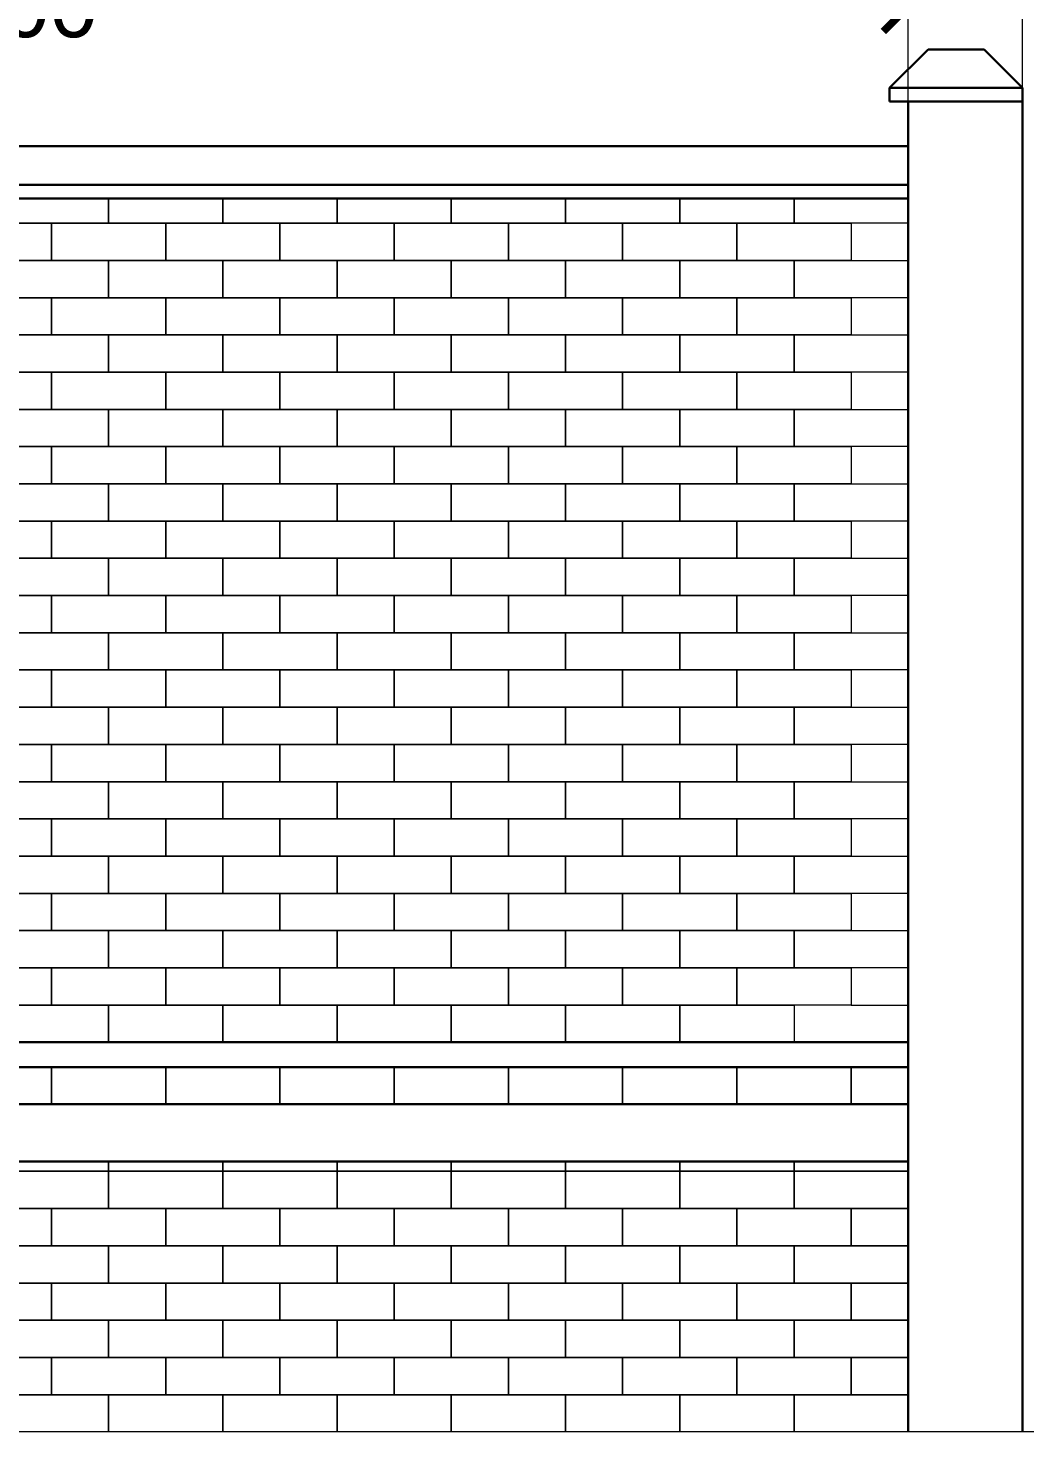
# Model space of a CAD drawing. Header units: millimetres. Extents: x 1898 to 3725, y 783 to 1532.
# Drawn here: x 3036.089 to 3038.096, y 896.377 to 899.205 of the extents above; entities that cross this region are included whole.
import ezdxf

# ---------------------------------------------------------------- set-up
doc = ezdxf.new("R2010")
doc.units = ezdxf.units.MM
doc.layers.get('0').update_dxf_attribs({"lineweight": 20})
doc.layers.get('Defpoints').update_dxf_attribs({"lineweight": 15})
for name, color, linetype, lineweight in [('brick Hatch', 13, 'Continuous', 13), ('DIM', 6, 'Continuous', 18), ('Wall', 7, 'Continuous', 30), ('Window-Wall', 7, 'Continuous', 18)]:
    doc.layers.add(name, color=color, linetype=linetype, lineweight=lineweight)
doc.layers.add('Iel-refe', color=50, linetype='Continuous')
doc.styles.add('Tabrej', font='arial.ttf')
doc.dimstyles.new('DIMEN', dxfattribs={"dimtxt": 0.3, "dimasz": 0.25, "dimexe": 0.18, "dimexo": 0.0625, "dimgap": 0.09, "dimtad": 0, "dimdec": 3, "dimzin": 0, "dimdsep": 46, "dimtxsty": 'Tabrej', "dimcen": 0, "dimclrd": 256, "dimclre": 256, "dimclrt": 7, "dimadec": 0, "dimazin": 0, "dimtfac": 1, "dimtdec": 3, "dimtofl": 0, "dimtmove": 0, "dimatfit": 1, "dimfxl": 0, "dimtolj": 1, "dimtzin": 0, "dimlwd": -1, "dimlwe": -1, "dimarcsym": 0})

# ---------------------------------------------------------------- blocks, each defined once
blk = doc.blocks.new('ghg')
at = {"layer": 'Wall'}
for p, q in [((3612738.5, 944624.3), (3612816, 944701.8)), ((3612928.5, 944701.8), (3612816, 944701.8)), ((3613006, 944624.3), (3612928.5, 944701.8)), ((3613056, 944624.3), (3613133.5, 944701.8)), ((3613133.5, 944701.8), (3613246, 944701.8)), ((3613323.5, 944624.3), (3613246, 944701.8)), ((3613006, 944624.3), (3612738.5, 944624.3)), ((3612738.5, 944596.8), (3612738.5, 944624.3)), ((3613006, 942576.8), (3613006, 944624.8)), ((3613056, 942576.8), (3613056, 944624.8)), ((3613056, 944624.3), (3613323.5, 944624.3)), ((3613323.5, 944596.8), (3613323.5, 944624.3)), ((3613006, 944596.8), (3612738.5, 944596.8)), ((3612776, 942576.8), (3612776, 944596.8)), ((3613056, 944596.8), (3613323.5, 944596.8)), ((3613286, 942576.8), (3613286, 944596.8))]:
    blk.add_line(p, q, dxfattribs=at)
blk = doc.blocks.new('_ArchTick')
at = {"color": 0, "const_width": 0.15}
blk.add_lwpolyline([(-0.5, -0.5), (0.5, 0.5)], dxfattribs=at)
blk = doc.blocks.new('*D348')
at = {"layer": 'Defpoints', "color": 0, "lineweight": 15, "transparency": 16777216}
for p in [(3037.8611, 899.2483), (3034.1611, 898.967), (3037.8611, 898.967)]:
    blk.add_point(p, dxfattribs=at)
at = {"layer": 'DIM', "transparency": 16777216}
for p, q in [((3034.1611, 898.972), (3034.1611, 899.2983)), ((3037.8611, 898.972), (3037.8611, 899.2983)), ((3034.1611, 899.2483), (3035.7504, 899.2483)), ((3037.8611, 899.2483), (3036.2717, 899.2483))]:
    blk.add_line(p, q, dxfattribs=at)
at = {"layer": 'DIM', "transparency": 16777216, "xscale": 0.1, "yscale": 0.1, "zscale": 0.1, "rotation": 180}
blk.add_blockref('_ArchTick', (3034.1611, 899.2483), dxfattribs=at)
at = {"layer": 'DIM', "transparency": 16777216, "xscale": 0.1, "yscale": 0.1, "zscale": 0.1}
blk.add_blockref('_ArchTick', (3037.8611, 899.2483), dxfattribs=at)
at = {"layer": 'DIM', "color": 7, "transparency": 16777216, "insert": (3036.0111, 899.2483), "char_height": 0.125, "attachment_point": 5, "style": 'Tabrej'}
blk.add_mtext('\\A1;3.700', dxfattribs=at)
blk = doc.blocks.new('*D349')
at = {"layer": 'Defpoints', "color": 0, "lineweight": 15, "transparency": 16777216}
for p in [(3038.0911, 899.7345), (3037.8611, 898.967), (3038.0911, 898.967)]:
    blk.add_point(p, dxfattribs=at)
at = {"layer": 'DIM', "transparency": 16777216}
for p, q in [((3037.8611, 898.972), (3037.8611, 899.7845)), ((3038.0911, 898.972), (3038.0911, 899.7845)), ((3037.8611, 899.7345), (3037.7611, 899.7345)), ((3038.0911, 899.7345), (3038.1911, 899.7345))]:
    blk.add_line(p, q, dxfattribs=at)
at = {"layer": 'DIM', "transparency": 16777216, "xscale": 0.1, "yscale": 0.1, "zscale": 0.1}
blk.add_blockref('_ArchTick', (3037.8611, 899.7345), dxfattribs=at)
at = {"layer": 'DIM', "transparency": 16777216, "xscale": 0.1, "yscale": 0.1, "zscale": 0.1, "rotation": 180}
blk.add_blockref('_ArchTick', (3038.0911, 899.7345), dxfattribs=at)
at = {"layer": 'DIM', "color": 7, "transparency": 16777216, "insert": (3037.9761, 899.7345), "char_height": 0.125, "attachment_point": 5, "style": 'Tabrej'}
blk.add_mtext('\\A1;0.230', dxfattribs=at)
blk = doc.blocks.new('*D350')
at = {"layer": 'Defpoints', "color": 0, "lineweight": 15, "transparency": 16777216}
for p in [(3038.3711, 899.5625), (3038.1411, 898.967), (3038.3711, 898.967)]:
    blk.add_point(p, dxfattribs=at)
at = {"layer": 'DIM', "transparency": 16777216}
for p, q in [((3038.1411, 898.972), (3038.1411, 899.6125)), ((3038.3711, 898.972), (3038.3711, 899.6125)), ((3038.1411, 899.5625), (3038.0411, 899.5625)), ((3038.3711, 899.5625), (3038.4711, 899.5625))]:
    blk.add_line(p, q, dxfattribs=at)
at = {"layer": 'DIM', "transparency": 16777216, "xscale": 0.1, "yscale": 0.1, "zscale": 0.1}
blk.add_blockref('_ArchTick', (3038.1411, 899.5625), dxfattribs=at)
at = {"layer": 'DIM', "transparency": 16777216, "xscale": 0.1, "yscale": 0.1, "zscale": 0.1, "rotation": 180}
blk.add_blockref('_ArchTick', (3038.3711, 899.5625), dxfattribs=at)
at = {"layer": 'DIM', "color": 7, "transparency": 16777216, "insert": (3038.2561, 899.5625), "char_height": 0.125, "attachment_point": 5, "style": 'Tabrej'}
blk.add_mtext('\\A1;0.230', dxfattribs=at)

msp = doc.modelspace()

# ---------------------------------------------------------------- linework, layer by layer
at = {"layer": 'brick Hatch'}
msp.add_line((3037.7461, 897.237), (3037.8611, 897.237), dxfattribs=at)
for points in [[(3036.2511, 898.862), (3036.2511, 898.812), (3036.0211, 898.812), (3036.0211, 898.862)], [(3036.4811, 898.862), (3036.4811, 898.812), (3036.2511, 898.812), (3036.2511, 898.862)], [(3036.7111, 898.862), (3036.7111, 898.812), (3036.4811, 898.812), (3036.4811, 898.862)], [(3036.9411, 898.862), (3036.9411, 898.812), (3036.7111, 898.812), (3036.7111, 898.862)], [(3037.1711, 898.862), (3037.1711, 898.812), (3036.9411, 898.812), (3036.9411, 898.862)], [(3037.4011, 898.862), (3037.4011, 898.812), (3037.1711, 898.812), (3037.1711, 898.862)], [(3037.6311, 898.862), (3037.6311, 898.812), (3037.4011, 898.812), (3037.4011, 898.862)], [(3037.8611, 898.862), (3037.8611, 898.812), (3037.6311, 898.812), (3037.6311, 898.862)], [(3037.8611, 897.037), (3037.7461, 897.037), (3037.7461, 897.112), (3037.8611, 897.112)], [(3036.2511, 896.922), (3036.2511, 896.902), (3036.0211, 896.902), (3036.0211, 896.922)], [(3036.2511, 896.922), (3036.2511, 896.902), (3036.0211, 896.902), (3036.0211, 896.922)], [(3036.4811, 896.922), (3036.4811, 896.902), (3036.2511, 896.902), (3036.2511, 896.922)], [(3036.4811, 896.922), (3036.4811, 896.902), (3036.2511, 896.902), (3036.2511, 896.922)], [(3036.7111, 896.922), (3036.7111, 896.902), (3036.4811, 896.902), (3036.4811, 896.922)], [(3036.7111, 896.922), (3036.7111, 896.902), (3036.4811, 896.902), (3036.4811, 896.922)], [(3036.9411, 896.922), (3036.9411, 896.902), (3036.7111, 896.902), (3036.7111, 896.922)], [(3036.9411, 896.922), (3036.9411, 896.902), (3036.7111, 896.902), (3036.7111, 896.922)], [(3037.1711, 896.922), (3037.1711, 896.902), (3036.9411, 896.902), (3036.9411, 896.922)], [(3037.1711, 896.922), (3037.1711, 896.902), (3036.9411, 896.902), (3036.9411, 896.922)], [(3037.4011, 896.922), (3037.4011, 896.902), (3037.1711, 896.902), (3037.1711, 896.922)], [(3037.4011, 896.922), (3037.4011, 896.902), (3037.1711, 896.902), (3037.1711, 896.922)], [(3037.6311, 896.922), (3037.6311, 896.902), (3037.4011, 896.902), (3037.4011, 896.922)], [(3037.6311, 896.922), (3037.6311, 896.902), (3037.4011, 896.902), (3037.4011, 896.922)], [(3037.8611, 896.922), (3037.8611, 896.902), (3037.6311, 896.902), (3037.6311, 896.922)], [(3037.8611, 896.922), (3037.8611, 896.902), (3037.6311, 896.902), (3037.6311, 896.922)], [(3037.8611, 896.752), (3037.7461, 896.752), (3037.7461, 896.827), (3037.8611, 896.827)], [(3036.0211, 896.7457), (3036.0211, 896.752), (3036.2511, 896.752), (3036.2511, 896.677), (3036.0298, 896.677)], [(3036.0298, 896.677), (3036.1361, 896.677), (3036.1361, 896.602), (3035.9061, 896.602), (3035.9061, 896.677), (3035.9924, 896.677)], [(3037.8611, 896.602), (3037.7461, 896.602), (3037.7461, 896.677), (3037.8611, 896.677)], [(3037.8611, 896.452), (3037.7461, 896.452), (3037.7461, 896.527), (3037.8611, 896.527)]]:
    msp.add_lwpolyline(points, dxfattribs=at)
for points in [[(3035.9061, 898.812), (3036.1361, 898.812), (3036.1361, 898.737), (3035.9061, 898.737)], [(3036.1361, 898.812), (3036.3661, 898.812), (3036.3661, 898.737), (3036.1361, 898.737)], [(3036.3661, 898.812), (3036.5961, 898.812), (3036.5961, 898.737), (3036.3661, 898.737)], [(3036.5961, 898.812), (3036.8261, 898.812), (3036.8261, 898.737), (3036.5961, 898.737)], [(3036.8261, 898.812), (3037.0561, 898.812), (3037.0561, 898.737), (3036.8261, 898.737)], [(3037.0561, 898.812), (3037.2861, 898.812), (3037.2861, 898.737), (3037.0561, 898.737)], [(3037.2861, 898.812), (3037.5161, 898.812), (3037.5161, 898.737), (3037.2861, 898.737)], [(3037.5161, 898.812), (3037.7461, 898.812), (3037.7461, 898.737), (3037.5161, 898.737)], [(3036.0211, 898.737), (3036.2511, 898.737), (3036.2511, 898.662), (3036.0211, 898.662)], [(3036.2511, 898.737), (3036.4811, 898.737), (3036.4811, 898.662), (3036.2511, 898.662)], [(3036.4811, 898.737), (3036.7111, 898.737), (3036.7111, 898.662), (3036.4811, 898.662)], [(3036.7111, 898.737), (3036.9411, 898.737), (3036.9411, 898.662), (3036.7111, 898.662)], [(3036.9411, 898.737), (3037.1711, 898.737), (3037.1711, 898.662), (3036.9411, 898.662)], [(3037.1711, 898.737), (3037.4011, 898.737), (3037.4011, 898.662), (3037.1711, 898.662)], [(3037.4011, 898.737), (3037.6311, 898.737), (3037.6311, 898.662), (3037.4011, 898.662)], [(3037.6311, 898.737), (3037.8611, 898.737), (3037.8611, 898.662), (3037.6311, 898.662)], [(3035.9061, 898.662), (3036.1361, 898.662), (3036.1361, 898.587), (3035.9061, 898.587)], [(3036.1361, 898.662), (3036.3661, 898.662), (3036.3661, 898.587), (3036.1361, 898.587)], [(3036.3661, 898.662), (3036.5961, 898.662), (3036.5961, 898.587), (3036.3661, 898.587)], [(3036.5961, 898.662), (3036.8261, 898.662), (3036.8261, 898.587), (3036.5961, 898.587)], [(3036.8261, 898.662), (3037.0561, 898.662), (3037.0561, 898.587), (3036.8261, 898.587)], [(3037.0561, 898.662), (3037.2861, 898.662), (3037.2861, 898.587), (3037.0561, 898.587)], [(3037.2861, 898.662), (3037.5161, 898.662), (3037.5161, 898.587), (3037.2861, 898.587)], [(3037.5161, 898.662), (3037.7461, 898.662), (3037.7461, 898.587), (3037.5161, 898.587)], [(3036.0211, 898.587), (3036.2511, 898.587), (3036.2511, 898.512), (3036.0211, 898.512)], [(3036.2511, 898.587), (3036.4811, 898.587), (3036.4811, 898.512), (3036.2511, 898.512)], [(3036.4811, 898.587), (3036.7111, 898.587), (3036.7111, 898.512), (3036.4811, 898.512)], [(3036.7111, 898.587), (3036.9411, 898.587), (3036.9411, 898.512), (3036.7111, 898.512)], [(3036.9411, 898.587), (3037.1711, 898.587), (3037.1711, 898.512), (3036.9411, 898.512)], [(3037.1711, 898.587), (3037.4011, 898.587), (3037.4011, 898.512), (3037.1711, 898.512)], [(3037.4011, 898.587), (3037.6311, 898.587), (3037.6311, 898.512), (3037.4011, 898.512)], [(3037.6311, 898.587), (3037.8611, 898.587), (3037.8611, 898.512), (3037.6311, 898.512)], [(3035.9061, 898.512), (3036.1361, 898.512), (3036.1361, 898.437), (3035.9061, 898.437)], [(3036.1361, 898.512), (3036.3661, 898.512), (3036.3661, 898.437), (3036.1361, 898.437)], [(3036.3661, 898.512), (3036.5961, 898.512), (3036.5961, 898.437), (3036.3661, 898.437)], [(3036.5961, 898.512), (3036.8261, 898.512), (3036.8261, 898.437), (3036.5961, 898.437)], [(3036.8261, 898.512), (3037.0561, 898.512), (3037.0561, 898.437), (3036.8261, 898.437)], [(3037.0561, 898.512), (3037.2861, 898.512), (3037.2861, 898.437), (3037.0561, 898.437)], [(3037.2861, 898.512), (3037.5161, 898.512), (3037.5161, 898.437), (3037.2861, 898.437)], [(3037.5161, 898.512), (3037.7461, 898.512), (3037.7461, 898.437), (3037.5161, 898.437)], [(3036.0211, 898.437), (3036.2511, 898.437), (3036.2511, 898.362), (3036.0211, 898.362)], [(3036.2511, 898.437), (3036.4811, 898.437), (3036.4811, 898.362), (3036.2511, 898.362)], [(3036.4811, 898.437), (3036.7111, 898.437), (3036.7111, 898.362), (3036.4811, 898.362)], [(3036.7111, 898.437), (3036.9411, 898.437), (3036.9411, 898.362), (3036.7111, 898.362)], [(3036.9411, 898.437), (3037.1711, 898.437), (3037.1711, 898.362), (3036.9411, 898.362)], [(3037.1711, 898.437), (3037.4011, 898.437), (3037.4011, 898.362), (3037.1711, 898.362)], [(3037.4011, 898.437), (3037.6311, 898.437), (3037.6311, 898.362), (3037.4011, 898.362)], [(3037.6311, 898.437), (3037.8611, 898.437), (3037.8611, 898.362), (3037.6311, 898.362)], [(3035.9061, 898.362), (3036.1361, 898.362), (3036.1361, 898.287), (3035.9061, 898.287)], [(3036.1361, 898.362), (3036.3661, 898.362), (3036.3661, 898.287), (3036.1361, 898.287)], [(3036.3661, 898.362), (3036.5961, 898.362), (3036.5961, 898.287), (3036.3661, 898.287)], [(3036.5961, 898.362), (3036.8261, 898.362), (3036.8261, 898.287), (3036.5961, 898.287)], [(3036.8261, 898.362), (3037.0561, 898.362), (3037.0561, 898.287), (3036.8261, 898.287)], [(3037.0561, 898.362), (3037.2861, 898.362), (3037.2861, 898.287), (3037.0561, 898.287)], [(3037.2861, 898.362), (3037.5161, 898.362), (3037.5161, 898.287), (3037.2861, 898.287)], [(3037.5161, 898.362), (3037.7461, 898.362), (3037.7461, 898.287), (3037.5161, 898.287)], [(3036.0211, 898.287), (3036.2511, 898.287), (3036.2511, 898.212), (3036.0211, 898.212)], [(3036.2511, 898.287), (3036.4811, 898.287), (3036.4811, 898.212), (3036.2511, 898.212)], [(3036.4811, 898.287), (3036.7111, 898.287), (3036.7111, 898.212), (3036.4811, 898.212)], [(3036.7111, 898.287), (3036.9411, 898.287), (3036.9411, 898.212), (3036.7111, 898.212)], [(3036.9411, 898.287), (3037.1711, 898.287), (3037.1711, 898.212), (3036.9411, 898.212)], [(3037.1711, 898.287), (3037.4011, 898.287), (3037.4011, 898.212), (3037.1711, 898.212)], [(3037.4011, 898.287), (3037.6311, 898.287), (3037.6311, 898.212), (3037.4011, 898.212)], [(3037.6311, 898.287), (3037.8611, 898.287), (3037.8611, 898.212), (3037.6311, 898.212)], [(3035.9061, 898.212), (3036.1361, 898.212), (3036.1361, 898.137), (3035.9061, 898.137)], [(3036.1361, 898.212), (3036.3661, 898.212), (3036.3661, 898.137), (3036.1361, 898.137)], [(3036.3661, 898.212), (3036.5961, 898.212), (3036.5961, 898.137), (3036.3661, 898.137)], [(3036.5961, 898.212), (3036.8261, 898.212), (3036.8261, 898.137), (3036.5961, 898.137)], [(3036.8261, 898.212), (3037.0561, 898.212), (3037.0561, 898.137), (3036.8261, 898.137)], [(3037.0561, 898.212), (3037.2861, 898.212), (3037.2861, 898.137), (3037.0561, 898.137)], [(3037.2861, 898.212), (3037.5161, 898.212), (3037.5161, 898.137), (3037.2861, 898.137)], [(3037.5161, 898.212), (3037.7461, 898.212), (3037.7461, 898.137), (3037.5161, 898.137)], [(3036.0211, 898.137), (3036.2511, 898.137), (3036.2511, 898.062), (3036.0211, 898.062)], [(3036.2511, 898.137), (3036.4811, 898.137), (3036.4811, 898.062), (3036.2511, 898.062)], [(3036.4811, 898.137), (3036.7111, 898.137), (3036.7111, 898.062), (3036.4811, 898.062)], [(3036.7111, 898.137), (3036.9411, 898.137), (3036.9411, 898.062), (3036.7111, 898.062)], [(3036.9411, 898.137), (3037.1711, 898.137), (3037.1711, 898.062), (3036.9411, 898.062)], [(3037.1711, 898.137), (3037.4011, 898.137), (3037.4011, 898.062), (3037.1711, 898.062)], [(3037.4011, 898.137), (3037.6311, 898.137), (3037.6311, 898.062), (3037.4011, 898.062)], [(3037.6311, 898.137), (3037.8611, 898.137), (3037.8611, 898.062), (3037.6311, 898.062)], [(3035.9061, 898.062), (3036.1361, 898.062), (3036.1361, 897.987), (3035.9061, 897.987)], [(3036.1361, 898.062), (3036.3661, 898.062), (3036.3661, 897.987), (3036.1361, 897.987)], [(3036.3661, 898.062), (3036.5961, 898.062), (3036.5961, 897.987), (3036.3661, 897.987)], [(3036.5961, 898.062), (3036.8261, 898.062), (3036.8261, 897.987), (3036.5961, 897.987)], [(3036.8261, 898.062), (3037.0561, 898.062), (3037.0561, 897.987), (3036.8261, 897.987)], [(3037.0561, 898.062), (3037.2861, 898.062), (3037.2861, 897.987), (3037.0561, 897.987)], [(3037.2861, 898.062), (3037.5161, 898.062), (3037.5161, 897.987), (3037.2861, 897.987)], [(3037.5161, 898.062), (3037.7461, 898.062), (3037.7461, 897.987), (3037.5161, 897.987)], [(3036.0211, 897.987), (3036.2511, 897.987), (3036.2511, 897.912), (3036.0211, 897.912)], [(3036.2511, 897.987), (3036.4811, 897.987), (3036.4811, 897.912), (3036.2511, 897.912)], [(3036.4811, 897.987), (3036.7111, 897.987), (3036.7111, 897.912), (3036.4811, 897.912)], [(3036.7111, 897.987), (3036.9411, 897.987), (3036.9411, 897.912), (3036.7111, 897.912)], [(3036.9411, 897.987), (3037.1711, 897.987), (3037.1711, 897.912), (3036.9411, 897.912)], [(3037.1711, 897.987), (3037.4011, 897.987), (3037.4011, 897.912), (3037.1711, 897.912)], [(3037.4011, 897.987), (3037.6311, 897.987), (3037.6311, 897.912), (3037.4011, 897.912)], [(3037.6311, 897.987), (3037.8611, 897.987), (3037.8611, 897.912), (3037.6311, 897.912)], [(3035.9061, 897.912), (3036.1361, 897.912), (3036.1361, 897.837), (3035.9061, 897.837)], [(3036.1361, 897.912), (3036.3661, 897.912), (3036.3661, 897.837), (3036.1361, 897.837)], [(3036.3661, 897.912), (3036.5961, 897.912), (3036.5961, 897.837), (3036.3661, 897.837)], [(3036.5961, 897.912), (3036.8261, 897.912), (3036.8261, 897.837), (3036.5961, 897.837)], [(3036.8261, 897.912), (3037.0561, 897.912), (3037.0561, 897.837), (3036.8261, 897.837)], [(3037.0561, 897.912), (3037.2861, 897.912), (3037.2861, 897.837), (3037.0561, 897.837)], [(3037.2861, 897.912), (3037.5161, 897.912), (3037.5161, 897.837), (3037.2861, 897.837)], [(3037.5161, 897.912), (3037.7461, 897.912), (3037.7461, 897.837), (3037.5161, 897.837)], [(3036.0211, 897.837), (3036.2511, 897.837), (3036.2511, 897.762), (3036.0211, 897.762)], [(3036.2511, 897.837), (3036.4811, 897.837), (3036.4811, 897.762), (3036.2511, 897.762)], [(3036.4811, 897.837), (3036.7111, 897.837), (3036.7111, 897.762), (3036.4811, 897.762)], [(3036.7111, 897.837), (3036.9411, 897.837), (3036.9411, 897.762), (3036.7111, 897.762)], [(3036.9411, 897.837), (3037.1711, 897.837), (3037.1711, 897.762), (3036.9411, 897.762)], [(3037.1711, 897.837), (3037.4011, 897.837), (3037.4011, 897.762), (3037.1711, 897.762)], [(3037.4011, 897.837), (3037.6311, 897.837), (3037.6311, 897.762), (3037.4011, 897.762)], [(3037.6311, 897.837), (3037.8611, 897.837), (3037.8611, 897.762), (3037.6311, 897.762)], [(3035.9061, 897.762), (3036.1361, 897.762), (3036.1361, 897.687), (3035.9061, 897.687)], [(3036.1361, 897.762), (3036.3661, 897.762), (3036.3661, 897.687), (3036.1361, 897.687)], [(3036.3661, 897.762), (3036.5961, 897.762), (3036.5961, 897.687), (3036.3661, 897.687)], [(3036.5961, 897.762), (3036.8261, 897.762), (3036.8261, 897.687), (3036.5961, 897.687)], [(3036.8261, 897.762), (3037.0561, 897.762), (3037.0561, 897.687), (3036.8261, 897.687)], [(3037.0561, 897.762), (3037.2861, 897.762), (3037.2861, 897.687), (3037.0561, 897.687)], [(3037.2861, 897.762), (3037.5161, 897.762), (3037.5161, 897.687), (3037.2861, 897.687)], [(3037.5161, 897.762), (3037.7461, 897.762), (3037.7461, 897.687), (3037.5161, 897.687)], [(3036.0211, 897.687), (3036.2511, 897.687), (3036.2511, 897.612), (3036.0211, 897.612)], [(3036.2511, 897.687), (3036.4811, 897.687), (3036.4811, 897.612), (3036.2511, 897.612)], [(3036.4811, 897.687), (3036.7111, 897.687), (3036.7111, 897.612), (3036.4811, 897.612)], [(3036.7111, 897.687), (3036.9411, 897.687), (3036.9411, 897.612), (3036.7111, 897.612)], [(3036.9411, 897.687), (3037.1711, 897.687), (3037.1711, 897.612), (3036.9411, 897.612)], [(3037.1711, 897.687), (3037.4011, 897.687), (3037.4011, 897.612), (3037.1711, 897.612)], [(3037.4011, 897.687), (3037.6311, 897.687), (3037.6311, 897.612), (3037.4011, 897.612)], [(3037.6311, 897.687), (3037.8611, 897.687), (3037.8611, 897.612), (3037.6311, 897.612)], [(3035.9061, 897.612), (3036.1361, 897.612), (3036.1361, 897.537), (3035.9061, 897.537)], [(3036.1361, 897.612), (3036.3661, 897.612), (3036.3661, 897.537), (3036.1361, 897.537)], [(3036.3661, 897.612), (3036.5961, 897.612), (3036.5961, 897.537), (3036.3661, 897.537)], [(3036.5961, 897.612), (3036.8261, 897.612), (3036.8261, 897.537), (3036.5961, 897.537)], [(3036.8261, 897.612), (3037.0561, 897.612), (3037.0561, 897.537), (3036.8261, 897.537)], [(3037.0561, 897.612), (3037.2861, 897.612), (3037.2861, 897.537), (3037.0561, 897.537)], [(3037.2861, 897.612), (3037.5161, 897.612), (3037.5161, 897.537), (3037.2861, 897.537)], [(3037.5161, 897.612), (3037.7461, 897.612), (3037.7461, 897.537), (3037.5161, 897.537)], [(3036.0211, 897.537), (3036.2511, 897.537), (3036.2511, 897.462), (3036.0211, 897.462)], [(3036.2511, 897.537), (3036.4811, 897.537), (3036.4811, 897.462), (3036.2511, 897.462)], [(3036.4811, 897.537), (3036.7111, 897.537), (3036.7111, 897.462), (3036.4811, 897.462)], [(3036.7111, 897.537), (3036.9411, 897.537), (3036.9411, 897.462), (3036.7111, 897.462)], [(3036.9411, 897.537), (3037.1711, 897.537), (3037.1711, 897.462), (3036.9411, 897.462)], [(3037.1711, 897.537), (3037.4011, 897.537), (3037.4011, 897.462), (3037.1711, 897.462)], [(3037.4011, 897.537), (3037.6311, 897.537), (3037.6311, 897.462), (3037.4011, 897.462)], [(3037.6311, 897.537), (3037.8611, 897.537), (3037.8611, 897.462), (3037.6311, 897.462)], [(3035.9061, 897.462), (3036.1361, 897.462), (3036.1361, 897.387), (3035.9061, 897.387)], [(3036.1361, 897.462), (3036.3661, 897.462), (3036.3661, 897.387), (3036.1361, 897.387)], [(3036.3661, 897.462), (3036.5961, 897.462), (3036.5961, 897.387), (3036.3661, 897.387)], [(3036.5961, 897.462), (3036.8261, 897.462), (3036.8261, 897.387), (3036.5961, 897.387)], [(3036.8261, 897.462), (3037.0561, 897.462), (3037.0561, 897.387), (3036.8261, 897.387)], [(3037.0561, 897.462), (3037.2861, 897.462), (3037.2861, 897.387), (3037.0561, 897.387)], [(3037.2861, 897.462), (3037.5161, 897.462), (3037.5161, 897.387), (3037.2861, 897.387)], [(3037.5161, 897.462), (3037.7461, 897.462), (3037.7461, 897.387), (3037.5161, 897.387)], [(3036.0211, 897.387), (3036.2511, 897.387), (3036.2511, 897.312), (3036.0211, 897.312)], [(3036.2511, 897.387), (3036.4811, 897.387), (3036.4811, 897.312), (3036.2511, 897.312)], [(3036.4811, 897.387), (3036.7111, 897.387), (3036.7111, 897.312), (3036.4811, 897.312)], [(3036.7111, 897.387), (3036.9411, 897.387), (3036.9411, 897.312), (3036.7111, 897.312)], [(3036.9411, 897.387), (3037.1711, 897.387), (3037.1711, 897.312), (3036.9411, 897.312)], [(3037.1711, 897.387), (3037.4011, 897.387), (3037.4011, 897.312), (3037.1711, 897.312)], [(3037.4011, 897.387), (3037.6311, 897.387), (3037.6311, 897.312), (3037.4011, 897.312)], [(3037.6311, 897.387), (3037.8611, 897.387), (3037.8611, 897.312), (3037.6311, 897.312)], [(3035.9061, 897.312), (3036.1361, 897.312), (3036.1361, 897.237), (3035.9061, 897.237)], [(3036.1361, 897.312), (3036.3661, 897.312), (3036.3661, 897.237), (3036.1361, 897.237)], [(3036.3661, 897.312), (3036.5961, 897.312), (3036.5961, 897.237), (3036.3661, 897.237)], [(3036.5961, 897.312), (3036.8261, 897.312), (3036.8261, 897.237), (3036.5961, 897.237)], [(3036.8261, 897.312), (3037.0561, 897.312), (3037.0561, 897.237), (3036.8261, 897.237)], [(3037.0561, 897.312), (3037.2861, 897.312), (3037.2861, 897.237), (3037.0561, 897.237)], [(3037.2861, 897.312), (3037.5161, 897.312), (3037.5161, 897.237), (3037.2861, 897.237)], [(3037.5161, 897.312), (3037.7461, 897.312), (3037.7461, 897.237), (3037.5161, 897.237)], [(3036.0211, 897.237), (3036.2511, 897.237), (3036.2511, 897.162), (3036.0211, 897.162)], [(3036.2511, 897.237), (3036.4811, 897.237), (3036.4811, 897.162), (3036.2511, 897.162)], [(3036.4811, 897.237), (3036.7111, 897.237), (3036.7111, 897.162), (3036.4811, 897.162)], [(3036.7111, 897.237), (3036.9411, 897.237), (3036.9411, 897.162), (3036.7111, 897.162)], [(3036.9411, 897.237), (3037.1711, 897.237), (3037.1711, 897.162), (3036.9411, 897.162)], [(3037.1711, 897.237), (3037.4011, 897.237), (3037.4011, 897.162), (3037.1711, 897.162)], [(3037.4011, 897.237), (3037.6311, 897.237), (3037.6311, 897.162), (3037.4011, 897.162)], [(3035.9061, 897.112), (3036.1361, 897.112), (3036.1361, 897.037), (3035.9061, 897.037)], [(3036.1361, 897.112), (3036.3661, 897.112), (3036.3661, 897.037), (3036.1361, 897.037)], [(3036.3661, 897.112), (3036.5961, 897.112), (3036.5961, 897.037), (3036.3661, 897.037)], [(3036.5961, 897.112), (3036.8261, 897.112), (3036.8261, 897.037), (3036.5961, 897.037)], [(3036.8261, 897.112), (3037.0561, 897.112), (3037.0561, 897.037), (3036.8261, 897.037)], [(3037.0561, 897.112), (3037.2861, 897.112), (3037.2861, 897.037), (3037.0561, 897.037)], [(3037.2861, 897.112), (3037.5161, 897.112), (3037.5161, 897.037), (3037.2861, 897.037)], [(3037.5161, 897.112), (3037.7461, 897.112), (3037.7461, 897.037), (3037.5161, 897.037)], [(3036.0211, 896.902), (3036.2511, 896.902), (3036.2511, 896.827), (3036.0211, 896.827)], [(3036.2511, 896.902), (3036.4811, 896.902), (3036.4811, 896.827), (3036.2511, 896.827)], [(3036.4811, 896.902), (3036.7111, 896.902), (3036.7111, 896.827), (3036.4811, 896.827)], [(3036.7111, 896.902), (3036.9411, 896.902), (3036.9411, 896.827), (3036.7111, 896.827)], [(3036.9411, 896.902), (3037.1711, 896.902), (3037.1711, 896.827), (3036.9411, 896.827)], [(3037.1711, 896.902), (3037.4011, 896.902), (3037.4011, 896.827), (3037.1711, 896.827)], [(3037.4011, 896.902), (3037.6311, 896.902), (3037.6311, 896.827), (3037.4011, 896.827)], [(3037.6311, 896.902), (3037.8611, 896.902), (3037.8611, 896.827), (3037.6311, 896.827)], [(3037.6311, 896.902), (3037.8611, 896.902), (3037.8611, 896.827), (3037.6311, 896.827)], [(3035.9061, 896.827), (3036.1361, 896.827), (3036.1361, 896.752), (3035.9061, 896.752)], [(3036.1361, 896.827), (3036.3661, 896.827), (3036.3661, 896.752), (3036.1361, 896.752)], [(3036.3661, 896.827), (3036.5961, 896.827), (3036.5961, 896.752), (3036.3661, 896.752)], [(3036.5961, 896.827), (3036.8261, 896.827), (3036.8261, 896.752), (3036.5961, 896.752)], [(3036.8261, 896.827), (3037.0561, 896.827), (3037.0561, 896.752), (3036.8261, 896.752)], [(3037.0561, 896.827), (3037.2861, 896.827), (3037.2861, 896.752), (3037.0561, 896.752)], [(3037.2861, 896.827), (3037.5161, 896.827), (3037.5161, 896.752), (3037.2861, 896.752)], [(3037.5161, 896.827), (3037.7461, 896.827), (3037.7461, 896.752), (3037.5161, 896.752)], [(3036.2511, 896.752), (3036.4811, 896.752), (3036.4811, 896.677), (3036.2511, 896.677)], [(3036.4811, 896.752), (3036.7111, 896.752), (3036.7111, 896.677), (3036.4811, 896.677)], [(3036.7111, 896.752), (3036.9411, 896.752), (3036.9411, 896.677), (3036.7111, 896.677)], [(3036.9411, 896.752), (3037.1711, 896.752), (3037.1711, 896.677), (3036.9411, 896.677)], [(3037.1711, 896.752), (3037.4011, 896.752), (3037.4011, 896.677), (3037.1711, 896.677)], [(3037.4011, 896.752), (3037.6311, 896.752), (3037.6311, 896.677), (3037.4011, 896.677)], [(3037.6311, 896.752), (3037.8611, 896.752), (3037.8611, 896.677), (3037.6311, 896.677)], [(3036.1361, 896.677), (3036.3661, 896.677), (3036.3661, 896.602), (3036.1361, 896.602)], [(3036.3661, 896.677), (3036.5961, 896.677), (3036.5961, 896.602), (3036.3661, 896.602)], [(3036.5961, 896.677), (3036.8261, 896.677), (3036.8261, 896.602), (3036.5961, 896.602)], [(3036.8261, 896.677), (3037.0561, 896.677), (3037.0561, 896.602), (3036.8261, 896.602)], [(3037.0561, 896.677), (3037.2861, 896.677), (3037.2861, 896.602), (3037.0561, 896.602)], [(3037.2861, 896.677), (3037.5161, 896.677), (3037.5161, 896.602), (3037.2861, 896.602)], [(3037.5161, 896.677), (3037.7461, 896.677), (3037.7461, 896.602), (3037.5161, 896.602)], [(3036.0211, 896.602), (3036.2511, 896.602), (3036.2511, 896.527), (3036.0211, 896.527)], [(3036.2511, 896.602), (3036.4811, 896.602), (3036.4811, 896.527), (3036.2511, 896.527)], [(3036.4811, 896.602), (3036.7111, 896.602), (3036.7111, 896.527), (3036.4811, 896.527)], [(3036.7111, 896.602), (3036.9411, 896.602), (3036.9411, 896.527), (3036.7111, 896.527)], [(3036.9411, 896.602), (3037.1711, 896.602), (3037.1711, 896.527), (3036.9411, 896.527)], [(3037.1711, 896.602), (3037.4011, 896.602), (3037.4011, 896.527), (3037.1711, 896.527)], [(3037.4011, 896.602), (3037.6311, 896.602), (3037.6311, 896.527), (3037.4011, 896.527)], [(3037.6311, 896.602), (3037.8611, 896.602), (3037.8611, 896.527), (3037.6311, 896.527)], [(3035.9061, 896.527), (3036.1361, 896.527), (3036.1361, 896.452), (3035.9061, 896.452)], [(3036.1361, 896.527), (3036.3661, 896.527), (3036.3661, 896.452), (3036.1361, 896.452)], [(3036.3661, 896.527), (3036.5961, 896.527), (3036.5961, 896.452), (3036.3661, 896.452)], [(3036.5961, 896.527), (3036.8261, 896.527), (3036.8261, 896.452), (3036.5961, 896.452)], [(3036.8261, 896.527), (3037.0561, 896.527), (3037.0561, 896.452), (3036.8261, 896.452)], [(3037.0561, 896.527), (3037.2861, 896.527), (3037.2861, 896.452), (3037.0561, 896.452)], [(3037.2861, 896.527), (3037.5161, 896.527), (3037.5161, 896.452), (3037.2861, 896.452)], [(3037.5161, 896.527), (3037.7461, 896.527), (3037.7461, 896.452), (3037.5161, 896.452)], [(3036.0211, 896.452), (3036.2511, 896.452), (3036.2511, 896.377), (3036.0211, 896.377)], [(3036.2511, 896.452), (3036.4811, 896.452), (3036.4811, 896.377), (3036.2511, 896.377)], [(3036.4811, 896.452), (3036.7111, 896.452), (3036.7111, 896.377), (3036.4811, 896.377)], [(3036.7111, 896.452), (3036.9411, 896.452), (3036.9411, 896.377), (3036.7111, 896.377)], [(3036.9411, 896.452), (3037.1711, 896.452), (3037.1711, 896.377), (3036.9411, 896.377)], [(3037.1711, 896.452), (3037.4011, 896.452), (3037.4011, 896.377), (3037.1711, 896.377)], [(3037.4011, 896.452), (3037.6311, 896.452), (3037.6311, 896.377), (3037.4011, 896.377)], [(3037.6311, 896.452), (3037.8611, 896.452), (3037.8611, 896.377), (3037.6311, 896.377)]]:
    msp.add_lwpolyline(points, close=True, dxfattribs=at)
at = {"layer": 'Wall'}
for p, q in [((3037.8611, 898.967), (3034.1611, 898.967)), ((3037.8611, 898.8895), (3034.1611, 898.8895)), ((3037.8611, 898.862), (3034.1611, 898.862)), ((3037.8611, 897.162), (3034.1611, 897.162)), ((3037.8611, 897.112), (3034.1611, 897.112)), ((3034.1611, 897.037), (3037.8611, 897.037)), ((3037.8611, 896.377), (3037.8611, 897.037)), ((3038.0911, 896.377), (3038.0911, 897.037)), ((3034.1611, 896.922), (3037.8611, 896.922))]:
    msp.add_line(p, q, dxfattribs=at)
at = {"layer": 'Window-Wall'}
for p, q in [((3034.1611, 897.162), (3037.8611, 897.162)), ((3034.1611, 897.112), (3037.8611, 897.112)), ((3039.0489, 896.377), (3009.3933, 896.377))]:
    msp.add_line(p, q, dxfattribs=at)

# ---------------------------------------------------------------- block references
at = {"layer": 'Iel-refe', "xscale": 0.001000000000085184, "yscale": 0.001000000000085184, "zscale": 0.001000000000085184}
msp.add_blockref('ghg', (-574.9149, -45.5398), dxfattribs=at)

# ---------------------------------------------------------------- dimensions: what is measured, and where the dimension line sits
at = {"layer": 'DIM'}
for base, p1, p2, picture, middle in [((3038.0911, 899.7345), (3037.8611, 898.967), (3038.0911, 898.967), '*D349', (3037.9761, 899.7345)), ((3038.3711, 899.5625), (3038.1411, 898.967), (3038.3711, 898.967), '*D350', (3038.2561, 899.5625))]:
    dim = msp.add_linear_dim(base=base, p1=p1, p2=p2, dimstyle='DIMEN', override={"dimscale": 0.5, "dimtxt": 0.25, "dimasz": 0.2, "dimexe": 0.1, "dimexo": 0.01, "dimgap": 0.9, "dimblk1": 'ArchTick', "dimblk2": 'ArchTick', "dimsah": 1}, dxfattribs=at)
    dim.commit()
    dim.dimension.update_dxf_attribs({"geometry": picture, "text_midpoint": middle, "dimtype": 160})
dim = msp.add_linear_dim(base=(3037.8611, 899.2483), p1=(3034.1611, 898.967), p2=(3037.8611, 898.967), dimstyle='DIMEN', override={"dimscale": 0.5, "dimtxt": 0.25, "dimasz": 0.2, "dimexe": 0.1, "dimexo": 0.01, "dimgap": 0.1, "dimblk1": 'ArchTick', "dimblk2": 'ArchTick', "dimsah": 1}, dxfattribs=at)
dim.commit()
dim.dimension.update_dxf_attribs({"geometry": '*D348', "text_midpoint": (3036.0111, 899.2483)})

doc.saveas('drawing.dxf')
